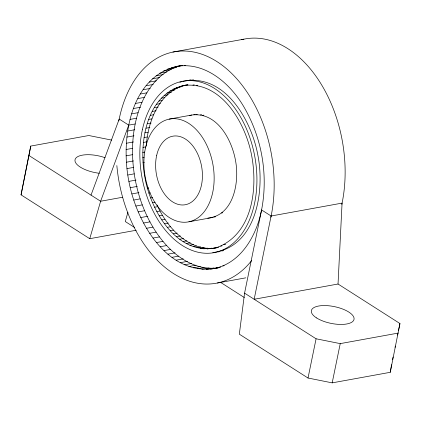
<?xml version="1.0" encoding="UTF-8"?>
<svg xmlns="http://www.w3.org/2000/svg" width="421" height="421" viewBox="0 0 421 421"><rect width="100%" height="100%" fill="white"/><g stroke="black" fill="none" stroke-linecap="round" stroke-linejoin="round"><path stroke-width="0.63" d="M218.562 267.772C168.689 278.697 136.557 222.841 128.884 181.377C120.327 139.046 130.005 72.949 182.077 65.418A102.824 67.686 79.7 0 0 134.915 177.936A102.824 67.686 79.7 0 0 218.146 267.819M218.715 247.116C178.141 257.984 151.128 211.763 145.029 178.094C138.388 144.54 145.392 92.746 185.882 85.1M214.689 268.472C241.591 262.509 256.663 235.06 261.578 209.926L244.575 293.137L239.333 334.179L308.025 378.026L332.185 382.863L390.246 372.311L399.95 323.538L338.037 284.017L342.068 203.111L271.103 216.01L261.578 209.926C268.382 174.936 261.836 137.504 243.822 106.771C230.182 83.358 204.595 60.945 175.625 66.592M136.194 230.25L89.741 238.696L21.05 194.849L30.754 146.076L88.815 135.52L111.702 140.104M21.05 194.849L30.754 146.076M390.246 372.311L391.567 364.686M271.103 216.01L254.168 299.263L338.037 284.017M308.025 378.026L316.082 338.784L244.575 293.137M332.185 382.863L340.242 343.62L398.303 333.064M392.556 359.566L393.082 356.992M395.066 347.341L395.33 346.057M397.571 335.116L397.834 333.832M398.498 330.617L399.95 323.538M127.937 212.205L125.274 221.541L134.694 227.55M89.741 238.696L100.614 201.249L128.737 125.137L135.188 123.963M91.02 195.123L119.211 119.059L128.737 125.137M207.779 218.12C233.371 215.631 239.217 183.298 235.855 162.559C232.639 141.003 217.536 111.528 191.676 115.044L169.1 119.148M217.425 247.348C254.358 233.029 258.331 184.151 250.642 150.718C243.412 119.859 219.583 80.058 182.656 85.684M179.856 82.348L181.562 81.727M212.794 252.584C256.905 246.869 264.967 190.171 257.768 154.628C251.29 119.948 224.525 72.586 182.725 81.421M189.582 115.586L191.676 115.044M172.92 52.067L243.885 39.169M179.825 65.923L182.404 65.455M171.5 67.66L178.599 66.371M184.082 65.655L185.372 65.418M167.474 69.123L176.504 67.481M163.553 70.975L171.294 69.57M159.759 73.207L166.853 71.917M156.102 75.812L163.195 74.522M152.602 78.78L159.696 77.49M149.266 82.095L156.365 80.806M146.113 85.747L153.212 84.458M189.261 80.137L191.197 79.785M192.223 80.022L193.513 79.79M143.156 89.726L150.25 88.436M186.04 85.147L187.971 84.795M179.341 86.547L183.856 85.726M140.404 94.009L146.855 92.836M176.094 87.721L181.256 86.784M192.934 85.037L194.223 84.8M172.936 89.21L177.457 88.389M196.418 85.463L197.712 85.231M169.884 91.01L174.399 90.189M166.942 93.104L171.458 92.283M137.862 98.582L144.314 97.409M164.122 95.493L167.995 94.788M161.438 98.167L164.664 97.577M135.551 103.429L142.003 102.256M158.901 101.103L162.127 100.519M133.478 108.529L140.572 107.239M156.517 104.308L160.39 103.603M154.302 107.755L158.17 107.05M131.641 113.859L138.093 112.686M152.26 111.439L156.128 110.734M150.397 115.338L153.623 114.754M130.063 119.401L136.515 118.233M148.729 119.443L151.955 118.859M193.813 114.701L195.102 114.47M195.981 114.565L197.27 114.333M147.25 123.737L151.123 123.032M200.37 114.907L201.659 114.67M202.575 115.38L203.864 115.144M127.674 131.036L134.767 129.747M145.976 128.2L149.85 127.495M144.908 132.815L148.134 132.231M126.879 137.083L133.973 135.794M144.056 137.567L147.282 136.978M126.347 143.245L133.446 141.956M143.414 142.435L146.64 141.845M126.095 149.508L132.547 148.334M142.987 147.397L145.571 146.929M142.782 152.434L144.719 152.086M126.111 155.838L132.562 154.67M142.798 157.533L144.087 157.301M126.4 162.217L133.494 160.927M143.029 162.669L144.319 162.432M126.963 168.616L133.41 167.447M127.789 175.015L134.241 173.841M128.884 181.377L135.983 180.088M130.242 187.687L137.341 186.398M147.424 188.192L148.713 187.955M131.857 193.923L138.951 192.629M122.548 197.26L100.614 201.249L29.107 155.607M148.923 193.123L150.213 192.886M133.72 200.049L140.172 198.875M150.618 197.954L152.555 197.602M152.502 202.659L155.081 202.191M135.825 206.048L142.277 204.874M154.565 207.227L157.791 206.637M138.167 211.895L144.619 210.721M156.801 211.631L160.027 211.047M140.73 217.562L147.829 216.273M159.206 215.862L162.432 215.278M143.508 223.041L149.96 221.867M161.764 219.899L164.99 219.315M221.462 212.989L222.756 212.758M164.464 223.73L168.332 223.025M146.492 228.293L152.944 227.124M213.636 217.136L215.568 216.783M188.961 221.783L212.826 217.441M167.3 227.335L170.526 226.745M149.671 233.308L156.123 232.139M170.258 230.697L173.484 230.113M173.326 233.813L177.194 233.113M153.023 238.065L159.475 236.891M176.494 236.665L180.362 235.96M156.544 242.543L162.995 241.37M179.746 239.239L183.614 238.539M183.072 241.533L186.945 240.828M160.217 246.722L166.669 245.554M186.461 243.527L190.329 242.822M189.897 245.222L193.765 244.517M164.032 250.595L170.484 249.421M193.365 246.606L196.591 246.017M196.849 247.674L200.722 246.974M167.963 254.137L175.062 252.842M200.343 248.427L204.217 247.722M223.825 244.68L225.761 244.327M203.832 248.858L207.7 248.153M220.672 246.169L221.962 245.938M207.295 248.964L211.81 248.143M210.726 248.748L217.331 247.622A82.779 54.493 79.7 0 1 156.996 204.943M172.005 257.331L178.457 256.163M221.656 250.995L223.588 250.642M218.162 251.9L219.452 251.663M176.141 260.178L183.235 258.889M180.346 262.657L187.445 261.367M184.614 264.762L191.713 263.472M188.924 266.482L196.018 265.193M193.255 267.814L200.349 266.519M197.596 268.745L204.048 267.572M201.927 269.282L209.021 267.988M222.841 265.94L224.13 265.709M206.227 269.414L213.973 268.003M218.809 267.403L220.746 267.051M210.489 269.145L216.941 267.972M217.394 283.001L245.78 277.839M316.082 338.784L340.242 343.62M220.551 282.354L244.369 297.558M251.605 260.615A117.596 77.417 79.7 0 1 170.242 271.366A117.596 77.417 79.7 0 1 116.843 165.564M118.827 120.88A117.596 77.417 79.7 0 1 216.699 61.445A117.596 77.417 79.7 0 1 270.856 217.273M241.628 39.69A117.596 77.417 79.7 0 1 321.307 84.363A117.596 77.417 79.7 0 1 341.82 204.374M146.255 146.187A82.779 54.493 79.7 0 1 187.566 84.789M99.256 173.257A21.776 8.546 11.6 0 1 75.17 159.27A21.776 8.546 11.6 0 1 105.029 157.691M316.566 317.929A21.776 8.546 11.6 0 0 352.94 321.307A21.776 8.546 11.6 0 0 328.575 305.757A21.776 8.546 11.6 0 0 316.566 317.929M142.445 129.384A87.136 57.361 79.7 0 0 211.374 253.053A87.136 57.361 79.7 0 0 241.328 118.401A87.136 57.361 79.7 0 0 142.445 129.384M145.471 147.929A52.272 34.411 79.7 0 0 186.824 222.125A52.272 34.411 79.7 0 0 204.79 141.34A52.272 34.411 79.7 0 0 145.471 147.929M156.659 155.444A34.843 22.939 79.7 0 0 184.224 204.895A34.843 22.939 79.7 0 0 196.202 151.055A34.843 22.939 79.7 0 0 156.659 155.444"/></g></svg>
